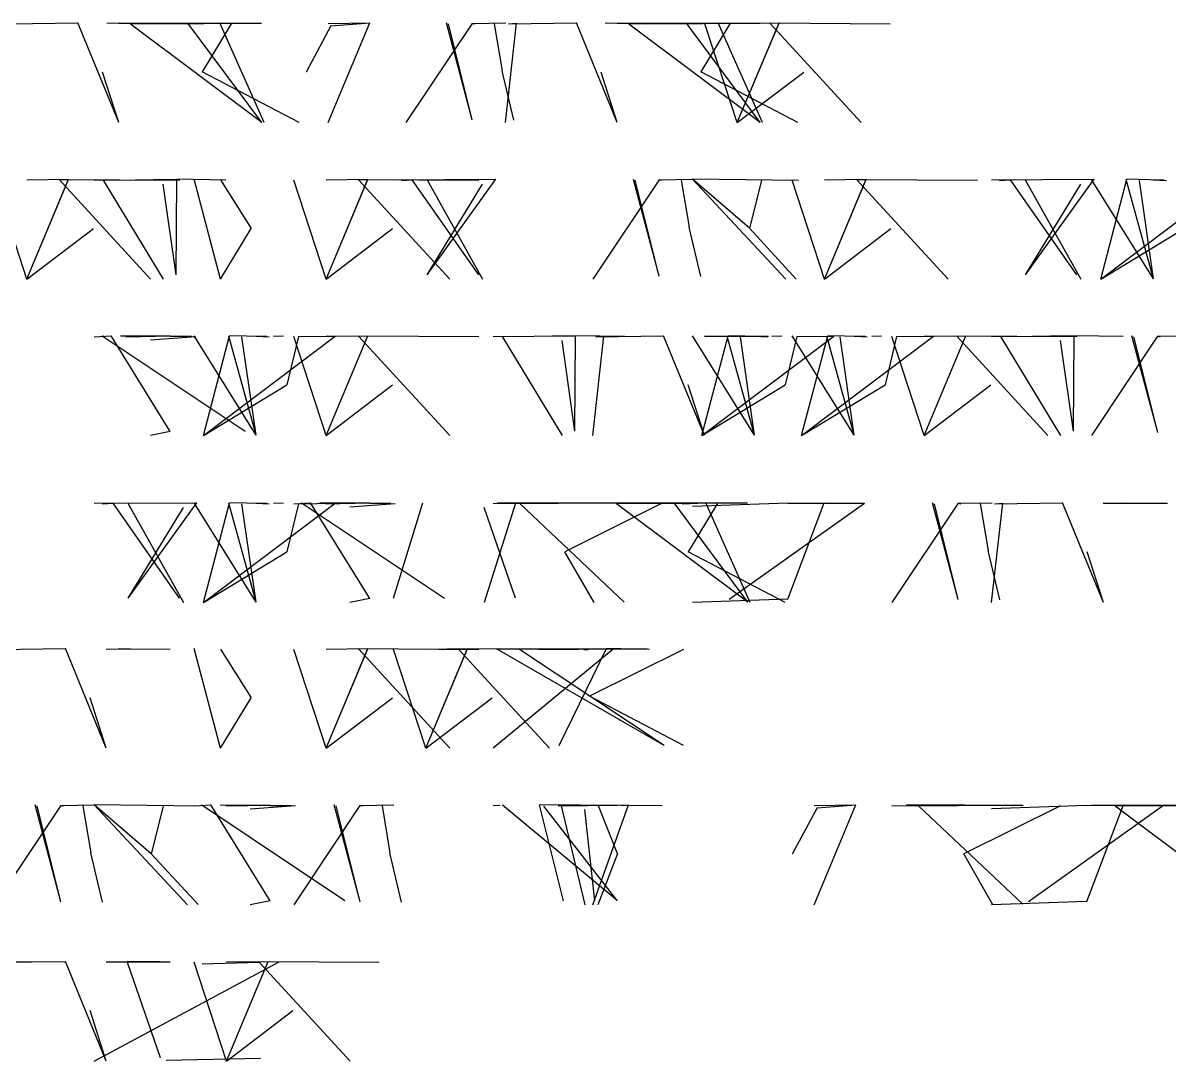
# Model space of a CAD drawing. Header units: metres. Extents: x -978944 to 1068394069015, y -937984 to 996528.
# Drawn here: x -195.81 to -188.98, y 32.56 to 38.75 of the extents above; entities that cross this region are included whole.
import ezdxf

# ---------------------------------------------------------------- set-up
doc = ezdxf.new("R2010")
doc.units = ezdxf.units.M

msp = doc.modelspace()

# ---------------------------------------------------------------- linework, layer by layer
at = {"layer": 'MCD_Layer_0'}
for p, q in [((-195.884432, 38.739685), (-195.480154, 38.745199)), ((-195.236202, 38.151199), (-195.480154, 38.745199)), ((-194.38578, 38.741749), (-195.307739, 38.744498)), ((-195.237356, 38.741757), (-195.093753, 38.744641)), ((-195.237356, 38.741757), (-194.854993, 38.743361)), ((-194.38578, 38.741749), (-195.166828, 38.738765)), ((-194.38463, 38.152799), (-195.166828, 38.738765)), ((-194.38463, 38.152799), (-194.824041, 38.744391)), ((-194.775729, 38.739682), (-194.634818, 38.745199)), ((-194.566376, 38.739664), (-194.73892, 38.453025)), ((-194.370826, 38.151235), (-194.634818, 38.745199)), ((-193.972114, 38.728116), (-194.119736, 38.452263)), ((-193.989414, 38.151199), (-193.740302, 38.745199)), ((-193.989414, 38.741685), (-193.740302, 38.745199)), ((-193.972114, 38.728116), (-193.740302, 38.745199)), ((-193.131441, 38.741804), (-193.525726, 38.151199)), ((-193.130321, 38.168299), (-193.283779, 38.745164)), ((-193.130321, 38.168299), (-193.272578, 38.739371)), ((-193.131441, 38.741804), (-192.929539, 38.745199)), ((-193.131441, 38.741804), (-193.11576, 38.739336)), ((-192.999266, 38.740701), (-192.952221, 38.46067)), ((-192.931732, 38.151199), (-192.865986, 38.742893)), ((-192.914431, 38.739685), (-192.510152, 38.745199)), ((-192.914431, 38.739685), (-192.865986, 38.742893)), ((-192.266201, 38.151199), (-192.510152, 38.745199)), ((-191.415779, 38.741749), (-192.337738, 38.744498)), ((-192.267355, 38.741757), (-192.123752, 38.744641)), ((-192.267355, 38.741757), (-191.884992, 38.743361)), ((-191.415779, 38.741749), (-192.196827, 38.738765)), ((-191.414629, 38.152799), (-192.196827, 38.738765)), ((-191.414629, 38.152799), (-191.85404, 38.744391)), ((-191.805728, 38.739682), (-191.664817, 38.745199)), ((-191.596375, 38.739664), (-191.768919, 38.453025)), ((-191.551132, 38.151199), (-191.743744, 38.740586)), ((-191.400825, 38.151235), (-191.664817, 38.745199)), ((-191.551132, 38.151199), (-191.302582, 38.745199)), ((-191.551132, 38.741721), (-191.302582, 38.745199)), ((-191.551132, 38.151199), (-191.302582, 38.744046)), ((-190.814133, 38.151199), (-191.357944, 38.743127)), ((-190.639975, 38.738387), (-191.357944, 38.743127)), ((-195.236202, 38.151199), (-195.333091, 38.452245)), ((-195.333091, 38.452245), (-195.333073, 38.452245)), ((-194.161473, 38.151199), (-194.73892, 38.453025)), ((-194.73892, 38.453025), (-194.738902, 38.453025)), ((-194.119736, 38.452263), (-194.119718, 38.452263)), ((-192.882773, 38.166304), (-192.952221, 38.46067)), ((-192.952221, 38.46067), (-192.952204, 38.46067)), ((-192.266201, 38.151199), (-192.36309, 38.452245)), ((-192.36309, 38.452245), (-192.363072, 38.452245)), ((-191.191472, 38.151199), (-191.768919, 38.453025)), ((-191.768919, 38.453025), (-191.768901, 38.453025)), ((-191.551132, 38.151199), (-191.155529, 38.452263)), ((-191.155529, 38.452263), (-191.155511, 38.452263)), ((-195.783371, 37.219318), (-195.975983, 37.808705)), ((-195.783371, 37.219318), (-195.534821, 37.813318)), ((-195.783371, 37.80984), (-195.534821, 37.813318)), ((-195.783371, 37.219318), (-195.534821, 37.812165)), ((-195.046372, 37.219318), (-195.590183, 37.811246)), ((-194.872214, 37.806506), (-195.590183, 37.811246)), ((-194.894363, 37.810005), (-195.381989, 37.807106)), ((-195.328422, 37.807986), (-194.971124, 37.219318)), ((-194.894363, 37.810005), (-195.029109, 37.812645)), ((-194.894363, 37.244514), (-194.971124, 37.784809)), ((-194.894363, 37.244514), (-194.890497, 37.813318)), ((-194.598916, 37.808055), (-194.890497, 37.813318)), ((-194.630556, 37.219318), (-194.787994, 37.813318)), ((-194.630556, 37.809858), (-194.446589, 37.520373)), ((-194.001373, 37.219318), (-194.193985, 37.808705)), ((-194.001373, 37.219318), (-193.752824, 37.813318)), ((-194.001373, 37.80984), (-193.752824, 37.813318)), ((-194.001373, 37.219318), (-193.752824, 37.812165)), ((-193.264374, 37.219318), (-193.808185, 37.811246)), ((-193.090216, 37.806506), (-193.808185, 37.811246)), ((-193.599991, 37.810022), (-192.98894, 37.813318)), ((-193.552775, 37.807158), (-193.488163, 37.811317)), ((-193.091933, 37.244497), (-193.488163, 37.811317)), ((-193.399529, 37.809988), (-193.069567, 37.219318)), ((-193.399253, 37.244497), (-192.98894, 37.813318)), ((-193.399253, 37.244497), (-193.069567, 37.784809)), ((-192.017702, 37.809923), (-192.411987, 37.219318)), ((-192.016582, 37.236418), (-192.17004, 37.813283)), ((-192.016582, 37.236418), (-192.158839, 37.80749)), ((-192.017702, 37.809923), (-191.8158, 37.813318)), ((-192.017702, 37.809923), (-192.002021, 37.807455)), ((-191.885527, 37.80882), (-191.838482, 37.528789)), ((-191.478565, 37.52207), (-191.817993, 37.813318)), ((-191.262982, 37.219318), (-191.817993, 37.813318)), ((-191.187298, 37.806241), (-191.817993, 37.813318)), ((-191.407468, 37.806546), (-191.478565, 37.52207)), ((-191.031372, 37.219318), (-191.223984, 37.808705)), ((-191.031372, 37.219318), (-190.782822, 37.813318)), ((-191.031372, 37.80984), (-190.782822, 37.813318)), ((-191.031372, 37.219318), (-190.782822, 37.812165)), ((-190.294373, 37.219318), (-190.838184, 37.811246)), ((-190.120215, 37.806506), (-190.838184, 37.811246)), ((-190.03598, 37.810022), (-189.42493, 37.813318)), ((-189.988764, 37.807158), (-189.924152, 37.811317)), ((-189.527922, 37.244497), (-189.924152, 37.811317)), ((-189.835518, 37.809988), (-189.505556, 37.219318)), ((-189.835242, 37.244497), (-189.42493, 37.813318)), ((-189.835242, 37.244497), (-189.505556, 37.784809)), ((-189.072167, 37.220918), (-189.441986, 37.81251)), ((-189.386197, 37.219318), (-189.229757, 37.813318)), ((-189.386197, 37.219318), (-188.600547, 37.811018)), ((-189.072167, 37.220918), (-189.235509, 37.811485)), ((-189.029606, 37.807837), (-189.229757, 37.813318)), ((-189.072167, 37.220918), (-189.156139, 37.806866)), ((-189.073317, 37.809868), (-188.995098, 37.80683)), ((-189.073317, 37.809868), (-189.007751, 37.809868)), ((-195.783371, 37.219318), (-195.387767, 37.520382)), ((-195.387767, 37.520382), (-195.387749, 37.520382)), ((-194.971124, 37.532782), (-194.971107, 37.532782)), ((-194.630556, 37.219318), (-194.446589, 37.520373)), ((-194.446589, 37.520373), (-194.446571, 37.520373)), ((-194.001373, 37.219318), (-193.60577, 37.520382)), ((-193.60577, 37.520382), (-193.605752, 37.520382)), ((-193.069567, 37.532782), (-193.06955, 37.532782)), ((-191.769034, 37.234423), (-191.838482, 37.528789)), ((-191.838482, 37.528789), (-191.838465, 37.528789)), ((-191.199912, 37.21939), (-191.478565, 37.52207)), ((-191.478565, 37.52207), (-191.478547, 37.52207)), ((-191.031372, 37.219318), (-190.635769, 37.520382)), ((-190.635769, 37.520382), (-190.635751, 37.520382)), ((-189.505556, 37.532782), (-189.505539, 37.532782)), ((-189.386197, 37.219318), (-188.889271, 37.521162)), ((-195.381989, 36.875751), (-195.282127, 36.881437)), ((-195.324846, 36.876098), (-195.335387, 36.879444)), ((-194.483239, 36.310028), (-195.335387, 36.879444)), ((-194.929285, 36.310028), (-195.282127, 36.881437)), ((-194.929285, 36.878126), (-195.22554, 36.879773)), ((-194.929285, 36.878126), (-195.193362, 36.873844)), ((-194.777829, 36.875664), (-195.046899, 36.855519)), ((-194.929285, 36.878126), (-194.847732, 36.881004)), ((-194.929285, 36.878126), (-194.802794, 36.87856)), ((-194.418175, 36.289037), (-194.787994, 36.880629)), ((-194.732205, 36.287437), (-194.575765, 36.881437)), ((-194.732205, 36.287437), (-193.946556, 36.879137)), ((-194.418175, 36.289037), (-194.581517, 36.879604)), ((-194.375615, 36.875956), (-194.575765, 36.881437)), ((-194.418175, 36.289037), (-194.502147, 36.874985)), ((-194.419326, 36.877987), (-194.341106, 36.874949)), ((-194.419326, 36.877987), (-194.353759, 36.877987)), ((-194.314649, 36.877969), (-194.255409, 36.880754)), ((-194.166262, 36.875938), (-194.235279, 36.589281)), ((-194.001373, 36.287437), (-194.193985, 36.876824)), ((-194.166262, 36.875938), (-193.946556, 36.879137)), ((-194.001373, 36.287437), (-193.752824, 36.881437)), ((-194.001373, 36.877959), (-193.752824, 36.881437)), ((-194.001373, 36.287437), (-193.752824, 36.880284)), ((-193.264374, 36.287437), (-193.808185, 36.879365)), ((-193.090216, 36.874625), (-193.808185, 36.879365)), ((-192.518356, 36.878124), (-193.005981, 36.875225)), ((-192.952414, 36.876105), (-192.595117, 36.287437)), ((-192.518356, 36.878124), (-192.653102, 36.880764)), ((-192.518356, 36.312633), (-192.51449, 36.881437)), ((-192.222909, 36.876174), (-192.51449, 36.881437)), ((-192.411987, 36.287437), (-192.346242, 36.879131)), ((-192.394686, 36.875923), (-191.990407, 36.881437)), ((-192.394686, 36.875923), (-192.346242, 36.879131)), ((-191.746456, 36.287437), (-191.990407, 36.881437)), ((-191.448174, 36.289037), (-191.817993, 36.880629)), ((-191.762204, 36.287437), (-191.605764, 36.881437)), ((-191.762204, 36.287437), (-190.976555, 36.879137)), ((-191.74761, 36.877995), (-191.604007, 36.880879)), ((-191.74761, 36.877995), (-191.365247, 36.879599)), ((-191.448174, 36.289037), (-191.611516, 36.879604)), ((-191.405613, 36.875956), (-191.605764, 36.881437)), ((-191.448174, 36.289037), (-191.532146, 36.874985)), ((-191.449325, 36.877987), (-191.371105, 36.874949)), ((-191.449325, 36.877987), (-191.383758, 36.877987)), ((-191.344648, 36.877969), (-191.285408, 36.880754)), ((-191.19626, 36.875938), (-191.265278, 36.589281)), ((-190.854165, 36.289037), (-191.223984, 36.880629)), ((-191.19626, 36.875938), (-190.976555, 36.879137)), ((-191.168195, 36.287437), (-191.011755, 36.881437)), ((-191.168195, 36.287437), (-190.382545, 36.879137)), ((-190.854165, 36.289037), (-191.017506, 36.879604)), ((-190.811604, 36.875956), (-191.011755, 36.881437)), ((-190.854165, 36.289037), (-190.938136, 36.874985)), ((-190.855315, 36.877987), (-190.777095, 36.874949)), ((-190.855315, 36.877987), (-190.789749, 36.877987)), ((-190.750639, 36.877969), (-190.691399, 36.880754)), ((-190.602251, 36.875938), (-190.671268, 36.589281)), ((-190.437378, 36.287437), (-190.62999, 36.876824)), ((-190.602251, 36.875938), (-190.382545, 36.879137)), ((-190.437378, 36.287437), (-190.188828, 36.881437)), ((-190.437378, 36.877959), (-190.188828, 36.881437)), ((-190.437378, 36.287437), (-190.188828, 36.880284)), ((-189.700379, 36.287437), (-190.24419, 36.879365)), ((-189.526221, 36.874625), (-190.24419, 36.879365)), ((-189.548355, 36.878124), (-190.03598, 36.875225)), ((-189.982413, 36.876105), (-189.625116, 36.287437)), ((-189.548355, 36.878124), (-189.683101, 36.880764)), ((-189.548355, 36.312633), (-189.544489, 36.881437)), ((-189.252908, 36.876174), (-189.544489, 36.881437)), ((-189.047701, 36.878042), (-189.441986, 36.287437)), ((-189.046581, 36.304537), (-189.200039, 36.881402)), ((-189.046581, 36.304537), (-189.188837, 36.875609)), ((-189.047701, 36.878042), (-188.845798, 36.881437)), ((-189.047701, 36.878042), (-189.032019, 36.875574)), ((-192.518356, 36.312633), (-192.595117, 36.852928)), ((-189.548355, 36.312633), (-189.625116, 36.852928)), ((-192.595117, 36.600901), (-192.5951, 36.600901)), ((-189.625116, 36.600901), (-189.625099, 36.600901)), ((-195.046899, 36.599625), (-195.046882, 36.599625)), ((-194.732205, 36.287437), (-194.235279, 36.589281)), ((-194.235279, 36.589281), (-194.235261, 36.589281)), ((-194.001373, 36.287437), (-193.60577, 36.588501)), ((-193.60577, 36.588501), (-193.605752, 36.588501)), ((-191.746456, 36.287437), (-191.843345, 36.588483)), ((-191.843345, 36.588483), (-191.843327, 36.588483)), ((-191.762204, 36.287437), (-191.265278, 36.589281)), ((-191.265278, 36.589281), (-191.26526, 36.589281)), ((-191.168195, 36.287437), (-190.671268, 36.589281)), ((-190.671268, 36.589281), (-190.67125, 36.589281)), ((-190.437378, 36.287437), (-190.041774, 36.588501)), ((-190.041774, 36.588501), (-190.041756, 36.588501)), ((-194.929285, 36.310028), (-195.046899, 36.287437)), ((-195.381989, 35.883135), (-194.770938, 35.886431)), ((-195.334772, 35.88027), (-195.270161, 35.884429)), ((-194.87393, 35.317609), (-195.270161, 35.884429)), ((-195.181526, 35.8831), (-194.851565, 35.292431)), ((-195.18125, 35.317609), (-194.770938, 35.886431)), ((-195.18125, 35.317609), (-194.851565, 35.857922)), ((-194.418175, 35.294031), (-194.787994, 35.885622)), ((-194.732205, 35.292431), (-194.575765, 35.886431)), ((-194.732205, 35.292431), (-193.946556, 35.88413)), ((-194.418175, 35.294031), (-194.581517, 35.884598)), ((-194.375615, 35.880949), (-194.575765, 35.886431)), ((-194.418175, 35.294031), (-194.502147, 35.879978)), ((-194.419326, 35.88298), (-194.341106, 35.879943)), ((-194.419326, 35.88298), (-194.353759, 35.88298)), ((-194.314649, 35.882962), (-194.255409, 35.885748)), ((-194.166262, 35.880931), (-194.235279, 35.594275)), ((-194.193985, 35.880744), (-194.094124, 35.886431)), ((-194.166262, 35.880931), (-193.946556, 35.88413)), ((-194.136842, 35.881091), (-194.147383, 35.884437)), ((-193.295235, 35.315021), (-194.147383, 35.884437)), ((-193.741281, 35.315021), (-194.094124, 35.886431)), ((-193.741281, 35.88312), (-194.037536, 35.884767)), ((-193.741281, 35.88312), (-194.005359, 35.878837)), ((-193.589825, 35.880658), (-193.858896, 35.860512)), ((-193.741281, 35.88312), (-193.659728, 35.885997)), ((-193.741281, 35.88312), (-193.614791, 35.883553)), ((-193.599991, 35.317609), (-193.425484, 35.886414)), ((-192.872142, 35.883117), (-193.059903, 35.292431)), ((-192.872142, 35.317627), (-193.059903, 35.857922)), ((-192.224972, 35.883001), (-193.005981, 35.880019)), ((-192.872142, 35.883117), (-192.979276, 35.886431)), ((-192.224972, 35.883001), (-192.918628, 35.886431)), ((-192.225547, 35.294514), (-192.845067, 35.879984)), ((-192.002566, 35.881402), (-192.578409, 35.594504)), ((-191.490028, 35.88298), (-192.411987, 35.88573)), ((-191.490028, 35.88298), (-192.271077, 35.879996)), ((-191.488878, 35.294031), (-192.271077, 35.879996)), ((-191.488878, 35.294031), (-191.928289, 35.885622)), ((-191.879977, 35.880913), (-191.739066, 35.886431)), ((-191.670624, 35.880895), (-191.843168, 35.594257)), ((-191.251114, 35.883069), (-191.817993, 35.863212)), ((-191.475074, 35.292467), (-191.739066, 35.886431)), ((-191.598934, 35.312288), (-190.794044, 35.88441)), ((-191.251114, 35.312288), (-191.032891, 35.886431)), ((-191.251114, 35.883069), (-191.032891, 35.886431)), ((-191.251114, 35.883069), (-190.794044, 35.88441)), ((-190.235705, 35.883036), (-190.62999, 35.292431)), ((-190.234585, 35.30953), (-190.388042, 35.886396)), ((-190.234585, 35.30953), (-190.376841, 35.880603)), ((-190.235705, 35.883036), (-190.033802, 35.886431)), ((-190.235705, 35.883036), (-190.220023, 35.880568)), ((-190.10353, 35.881933), (-190.056484, 35.601901)), ((-190.03598, 35.292431), (-189.970235, 35.884124)), ((-190.018679, 35.880916), (-189.6144, 35.886431)), ((-190.018679, 35.880916), (-189.970235, 35.884124)), ((-189.370449, 35.292431), (-189.6144, 35.886431)), ((-189.371603, 35.882989), (-189.228, 35.885872)), ((-189.371603, 35.882989), (-188.98924, 35.884593)), ((-194.851565, 35.605894), (-194.851548, 35.605894)), ((-194.732205, 35.292431), (-194.235279, 35.594275)), ((-194.235279, 35.594275), (-194.235261, 35.594275)), ((-193.858896, 35.604618), (-193.858878, 35.604618)), ((-193.059903, 35.605894), (-193.059886, 35.605894)), ((-192.404852, 35.292431), (-192.578409, 35.594504)), ((-192.578409, 35.594504), (-192.578391, 35.594504)), ((-191.265721, 35.292431), (-191.843168, 35.594257)), ((-191.843168, 35.594257), (-191.84315, 35.594257)), ((-191.247212, 35.60327), (-191.247195, 35.60327)), ((-189.987037, 35.307535), (-190.056484, 35.601901)), ((-190.056484, 35.601901), (-190.056467, 35.601901)), ((-189.370449, 35.292431), (-189.467338, 35.593477)), ((-189.467338, 35.593477), (-189.46732, 35.593477)), ((-193.741281, 35.315021), (-193.858896, 35.292431)), ((-191.251114, 35.312288), (-191.817993, 35.292431)), ((-195.958681, 35.012161), (-195.554403, 35.017676)), ((-195.310452, 34.423676), (-195.554403, 35.017676)), ((-195.311605, 35.014233), (-195.168003, 35.017117)), ((-195.311605, 35.014233), (-194.929242, 35.015837)), ((-194.630556, 34.423676), (-194.787994, 35.017676)), ((-194.630556, 35.014215), (-194.446589, 34.72473)), ((-194.001373, 34.423676), (-194.193985, 35.013062)), ((-194.001373, 34.423676), (-193.752824, 35.017676)), ((-194.001373, 35.014197), (-193.752824, 35.017676)), ((-194.001373, 34.423676), (-193.752824, 35.016522)), ((-193.264374, 34.423676), (-193.808185, 35.015603)), ((-193.090216, 35.010864), (-193.808185, 35.015603)), ((-193.407379, 34.423676), (-193.599991, 35.013062)), ((-193.407379, 34.423676), (-193.158829, 35.017676)), ((-193.407379, 35.014197), (-193.158829, 35.017676)), ((-193.407379, 34.423676), (-193.158829, 35.016522)), ((-192.67038, 34.423676), (-193.214191, 35.015603)), ((-192.496222, 35.010864), (-193.214191, 35.015603)), ((-192.291319, 35.01435), (-193.005981, 34.423676)), ((-191.986636, 34.440775), (-192.986379, 35.016993)), ((-192.08857, 35.014315), (-192.986379, 35.016993)), ((-191.986636, 34.440775), (-192.849159, 35.01141)), ((-192.08857, 35.014315), (-192.692337, 35.011375)), ((-192.611685, 34.439165), (-192.331085, 35.017676)), ((-192.466064, 35.012302), (-192.43918, 35.011795)), ((-191.872379, 35.012757), (-192.432459, 34.733155)), ((-192.074008, 35.012792), (-192.331085, 35.017676)), ((-195.310452, 34.423676), (-195.40734, 34.724722)), ((-195.40734, 34.724722), (-195.407322, 34.724722)), ((-194.630556, 34.423676), (-194.446589, 34.72473)), ((-194.446589, 34.72473), (-194.446571, 34.72473)), ((-194.001373, 34.423676), (-193.60577, 34.724739)), ((-193.60577, 34.724739), (-193.605752, 34.724739)), ((-193.407379, 34.423676), (-193.011776, 34.724739)), ((-193.011776, 34.724739), (-193.011758, 34.724739)), ((-191.872379, 34.439235), (-192.432459, 34.733155)), ((-192.432459, 34.733155), (-192.432442, 34.733155)), ((-195.581698, 34.082403), (-195.975983, 33.491798)), ((-195.580578, 33.508898), (-195.734035, 34.085763)), ((-195.580578, 33.508898), (-195.722834, 34.07997)), ((-195.581698, 34.082403), (-195.379795, 34.085798)), ((-195.581698, 34.082403), (-195.566016, 34.079935)), ((-195.449523, 34.0813), (-195.402477, 33.801269)), ((-195.04256, 33.79455), (-195.381989, 34.085798)), ((-194.826977, 33.491798), (-195.381989, 34.085798)), ((-194.751294, 34.078721), (-195.381989, 34.085798)), ((-194.971463, 34.079026), (-195.04256, 33.79455)), ((-194.787994, 34.080112), (-194.688133, 34.085798)), ((-194.730852, 34.080459), (-194.741393, 34.083805)), ((-193.889245, 33.514389), (-194.741393, 34.083805)), ((-194.335291, 33.514389), (-194.688133, 34.085798)), ((-194.335291, 34.082487), (-194.631545, 34.084134)), ((-194.335291, 34.082487), (-194.599368, 34.078205)), ((-194.183835, 34.080025), (-194.452905, 34.05988)), ((-194.335291, 34.082487), (-194.253738, 34.085365)), ((-194.335291, 34.082487), (-194.2088, 34.082921)), ((-193.7997, 34.082403), (-194.193985, 33.491798)), ((-193.79858, 33.508898), (-193.952037, 34.085763)), ((-193.79858, 33.508898), (-193.940836, 34.07997)), ((-193.7997, 34.082403), (-193.597797, 34.085798)), ((-193.7997, 34.082403), (-193.784018, 34.079935)), ((-193.667525, 34.0813), (-193.62048, 33.801269)), ((-193.005981, 34.082478), (-192.964755, 34.085262)), ((-192.267221, 33.515836), (-192.949814, 34.085141)), ((-192.586797, 33.513812), (-192.730122, 34.085798)), ((-191.998556, 34.080489), (-192.730122, 34.085798)), ((-192.267221, 33.515836), (-192.70356, 34.079123)), ((-192.267498, 34.082495), (-192.619446, 34.079141)), ((-192.601185, 34.080489), (-192.460073, 33.491798)), ((-192.411987, 33.491798), (-192.200352, 34.085798)), ((-192.379694, 34.08232), (-192.200352, 34.085798)), ((-192.379694, 34.08232), (-192.264361, 33.792853)), ((-191.093662, 33.491798), (-190.84455, 34.085798)), ((-191.093662, 34.082285), (-190.84455, 34.085798)), ((-191.076362, 34.068715), (-190.84455, 34.085798)), ((-189.848981, 34.082368), (-190.62999, 34.079387)), ((-189.848981, 34.082368), (-190.542636, 34.085798)), ((-189.849555, 33.493882), (-190.469075, 34.079351)), ((-189.626574, 34.08077), (-190.202417, 33.793872)), ((-189.469101, 34.082437), (-190.03598, 34.062579)), ((-189.816921, 33.511656), (-189.012031, 34.083778)), ((-189.469101, 33.511656), (-189.250878, 34.085798)), ((-189.469101, 34.082437), (-189.250878, 34.085798)), ((-189.469101, 34.082437), (-189.012031, 34.083778)), ((-188.520027, 34.082348), (-189.441986, 34.085097)), ((-188.520027, 34.082348), (-189.301075, 34.079364)), ((-188.518877, 33.493398), (-189.301075, 34.079364)), ((-192.400862, 33.514331), (-192.460073, 34.058423)), ((-191.076362, 34.068715), (-191.223984, 33.792862)), ((-195.33303, 33.506903), (-195.402477, 33.801269)), ((-195.402477, 33.801269), (-195.40246, 33.801269)), ((-194.452905, 33.803986), (-194.452888, 33.803986)), ((-193.551032, 33.506903), (-193.62048, 33.801269)), ((-193.62048, 33.801269), (-193.620462, 33.801269)), ((-192.460073, 33.804699), (-192.460056, 33.804699)), ((-189.4652, 33.802638), (-189.465182, 33.802638)), ((-194.763907, 33.49187), (-195.04256, 33.79455)), ((-195.04256, 33.79455), (-195.042542, 33.79455)), ((-192.379694, 33.491816), (-192.264361, 33.792853)), ((-192.264361, 33.792853), (-192.264343, 33.792853)), ((-191.223984, 33.792862), (-191.223966, 33.792862)), ((-190.02886, 33.491798), (-190.202417, 33.793872)), ((-190.202417, 33.793872), (-190.202399, 33.793872)), ((-194.335291, 33.514389), (-194.452905, 33.491798)), ((-189.469101, 33.511656), (-190.03598, 33.491798)), ((-195.562566, 33.148612), (-196.294133, 33.153921)), ((-195.958681, 33.148406), (-195.554403, 33.153921)), ((-195.310452, 32.559921), (-195.554403, 33.153921)), ((-195.381989, 32.559921), (-194.280706, 33.151498)), ((-195.311605, 33.150479), (-195.168003, 33.153363)), ((-195.311605, 33.150479), (-194.929242, 33.152083)), ((-194.988115, 32.579273), (-195.187005, 33.153921)), ((-194.989231, 33.150557), (-195.187005, 33.153921)), ((-194.595383, 32.559921), (-194.787994, 33.149308)), ((-194.400095, 33.147174), (-194.739295, 33.136435)), ((-194.595383, 32.559921), (-194.346833, 33.153921)), ((-194.595383, 33.150443), (-194.346833, 33.153921)), ((-194.595383, 32.559921), (-194.346833, 33.152768)), ((-193.858384, 32.559921), (-194.402194, 33.151849)), ((-193.684226, 33.147109), (-194.402194, 33.151849)), ((-195.310452, 32.559921), (-195.40734, 32.860967)), ((-195.40734, 32.860967), (-195.407322, 32.860967)), ((-194.810705, 32.870511), (-194.810688, 32.870511)), ((-194.595383, 32.559921), (-194.199779, 32.860985)), ((-194.199779, 32.860985), (-194.199761, 32.860985)), ((-194.391169, 32.575891), (-194.953526, 32.563426))]:
    msp.add_line(p, q, dxfattribs=at)

doc.saveas('drawing.dxf')
